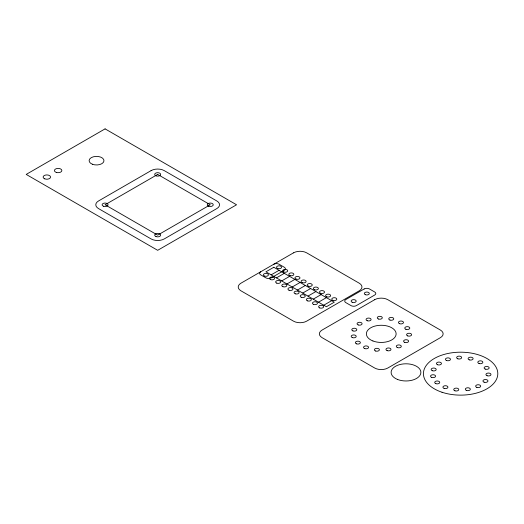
<?xml version="1.0" encoding="UTF-8"?>
<svg xmlns="http://www.w3.org/2000/svg" width="524" height="524" viewBox="0 0 524 524"><rect width="100%" height="100%" fill="white"/><g stroke="black" fill="none" stroke-linecap="round" stroke-linejoin="round"><path stroke-width="0.79" d="M271.17 274.858L279.056 270.305M276.43 277.89L284.316 273.338M281.689 280.93L289.576 276.377M286.949 283.969L294.835 279.41M292.209 287.001L300.095 282.449M297.462 290.041L305.354 285.482M302.721 293.073L310.614 288.521M307.981 296.112L315.874 291.554M313.241 299.145L321.127 294.593M318.5 302.184L326.387 297.625M323.76 305.217L331.646 300.665M273.797 264.234A3.72 2.148 0 0 1 279.056 264.234L284.316 267.266A3.72 2.148 0 0 1 284.316 270.305L271.196 277.877A3.72 2.148 0 0 1 265.937 277.877L260.677 274.845A3.72 2.148 0 0 1 260.677 271.805M105.082 128.871L26.2 174.413L157.672 250.315L236.553 204.773L105.082 128.871M151.095 170.621L98.512 200.98A9.294 5.364 0 0 0 98.512 208.572L151.095 238.931A9.294 5.364 0 0 0 164.248 238.931L216.831 208.572A9.294 5.364 0 0 0 216.831 200.98L164.248 170.621A9.294 5.364 0 0 0 151.095 170.621M157.672 174.413L105.082 204.773L157.672 235.138L210.262 204.773L157.672 174.413M293.519 252.843L240.929 283.209A9.294 5.364 0 0 0 240.929 290.8L293.519 321.16A9.294 5.364 0 0 0 306.664 321.16L359.254 290.8A9.294 5.364 0 0 0 359.254 283.209L306.664 252.843A9.294 5.364 0 0 0 293.519 252.843M273.797 267.266L265.91 271.818L326.387 306.737L334.279 302.184L273.797 267.266M364.18 288.953L345.801 299.564A3.72 2.148 0 0 0 345.801 302.597L351.06 305.636A3.72 2.148 0 0 0 356.32 305.636L374.699 295.025A3.72 2.148 0 0 0 374.699 291.986L369.44 288.953A3.72 2.148 0 0 0 364.18 288.953M374.68 299.702L322.09 330.061A9.294 5.364 0 0 0 322.09 337.653L374.68 368.012A9.294 5.364 0 0 0 387.826 368.012L440.415 337.653A9.294 5.364 0 0 0 440.415 330.061L387.826 299.702A9.294 5.364 0 0 0 374.68 299.702M442.02 392.253A37.184 21.471 0 0 0 497.8 373.658A37.184 21.471 0 0 0 442.02 355.069A37.184 21.471 0 0 0 442.02 392.253M479.08 363.532A2.509 1.448 0 0 0 482.846 362.274A2.509 1.448 0 0 0 479.08 361.016A2.509 1.448 0 0 0 479.08 363.532M469.334 359.877A2.509 1.448 0 0 0 473.12 358.639A2.509 1.448 0 0 0 469.373 357.368A2.509 1.448 0 0 0 469.334 359.877M457.858 358.822A2.509 1.448 0 0 0 461.664 357.61A2.509 1.448 0 0 0 457.943 356.313A2.509 1.448 0 0 0 457.858 358.822M446.638 360.545A2.509 1.448 0 0 0 450.463 359.353A2.509 1.448 0 0 0 446.762 358.036A2.509 1.448 0 0 0 446.638 360.545M437.606 364.756A2.509 1.448 0 0 0 441.45 363.584A2.509 1.448 0 0 0 437.769 362.248A2.509 1.448 0 0 0 437.606 364.756M432.32 370.71A2.509 1.448 0 0 0 436.184 369.564A2.509 1.448 0 0 0 432.523 368.202A2.509 1.448 0 0 0 432.32 370.71M431.691 377.391A2.509 1.448 0 0 0 435.575 376.265A2.509 1.448 0 0 0 431.94 374.883A2.509 1.448 0 0 0 431.691 377.391M435.83 383.634A2.509 1.448 0 0 0 439.728 382.527A2.509 1.448 0 0 0 436.119 381.131A2.509 1.448 0 0 0 435.83 383.634M444.162 388.415A2.509 1.448 0 0 0 447.935 387.171A2.509 1.448 0 0 0 444.182 385.906A2.509 1.448 0 0 0 444.162 388.415M454.963 390.806A2.509 1.448 0 0 0 458.762 389.587A2.509 1.448 0 0 0 455.029 388.297A2.509 1.448 0 0 0 454.963 390.806M466.524 390.452A2.509 1.448 0 0 0 470.342 389.247A2.509 1.448 0 0 0 466.629 387.943A2.509 1.448 0 0 0 466.524 390.452M476.84 387.406A2.509 1.448 0 0 0 480.672 386.221A2.509 1.448 0 0 0 476.984 384.898A2.509 1.448 0 0 0 476.84 387.406M484.117 382.192A2.509 1.448 0 0 0 487.968 381.033A2.509 1.448 0 0 0 484.3 379.684A2.509 1.448 0 0 0 484.117 382.192M487.097 375.721A2.509 1.448 0 0 0 490.975 374.581A2.509 1.448 0 0 0 487.327 373.212A2.509 1.448 0 0 0 487.097 375.721M485.263 369.099A2.509 1.448 0 0 0 489.154 367.979A2.509 1.448 0 0 0 485.532 366.59A2.509 1.448 0 0 0 485.263 369.099M397.664 379.5A14.875 8.587 0 0 0 420.838 372.996A14.875 8.587 0 0 0 399.504 364.658A14.875 8.587 0 0 0 397.664 379.5M405.904 329.295A2.509 1.448 0 0 0 409.794 328.175A2.509 1.448 0 0 0 406.172 326.793A2.509 1.448 0 0 0 405.904 329.295M407.738 335.917A2.509 1.448 0 0 0 411.609 334.777A2.509 1.448 0 0 0 407.96 333.408A2.509 1.448 0 0 0 407.738 335.917M404.757 342.388A2.509 1.448 0 0 0 408.609 341.229A2.509 1.448 0 0 0 404.941 339.886A2.509 1.448 0 0 0 404.757 342.388M397.474 347.602A2.509 1.448 0 0 0 401.312 346.416A2.509 1.448 0 0 0 397.624 345.093A2.509 1.448 0 0 0 397.474 347.602M387.164 350.648A2.509 1.448 0 0 0 390.983 349.442A2.509 1.448 0 0 0 387.269 348.139A2.509 1.448 0 0 0 387.164 350.648M375.603 351.008A2.509 1.448 0 0 0 379.396 349.783A2.509 1.448 0 0 0 375.662 348.499A2.509 1.448 0 0 0 375.603 351.008M364.796 348.611A2.509 1.448 0 0 0 368.575 347.366A2.509 1.448 0 0 0 364.815 346.102A2.509 1.448 0 0 0 364.796 348.611M356.464 343.829A2.509 1.448 0 0 0 360.368 342.722A2.509 1.448 0 0 0 356.752 341.327A2.509 1.448 0 0 0 356.464 343.829M352.331 337.587A2.509 1.448 0 0 0 356.209 336.46A2.509 1.448 0 0 0 352.58 335.085A2.509 1.448 0 0 0 352.331 337.587M352.953 330.913A2.509 1.448 0 0 0 356.818 329.76A2.509 1.448 0 0 0 353.163 328.404A2.509 1.448 0 0 0 352.953 330.913M358.239 324.952A2.509 1.448 0 0 0 362.084 323.78A2.509 1.448 0 0 0 358.409 322.443A2.509 1.448 0 0 0 358.239 324.952M367.272 320.747A2.509 1.448 0 0 0 371.097 319.555A2.509 1.448 0 0 0 367.396 318.238A2.509 1.448 0 0 0 367.272 320.747M378.498 319.018A2.509 1.448 0 0 0 382.304 317.806A2.509 1.448 0 0 0 378.577 316.509A2.509 1.448 0 0 0 378.498 319.018M389.974 320.072A2.509 1.448 0 0 0 393.753 318.841A2.509 1.448 0 0 0 390.013 317.564A2.509 1.448 0 0 0 389.974 320.072M399.563 323.675A2.509 1.448 0 0 0 403.473 322.574A2.509 1.448 0 0 0 399.877 321.166A2.509 1.448 0 0 0 399.563 323.675M44.756 178.848A3.72 2.148 0 0 0 50.553 177.223A3.72 2.148 0 0 0 45.215 175.14A3.72 2.148 0 0 0 44.756 178.848M56.291 172.403A3.72 2.148 0 0 0 61.865 170.542A3.72 2.148 0 0 0 56.291 168.682A3.72 2.148 0 0 0 56.291 172.403M92.368 164.228A7.434 4.297 0 0 0 103.955 160.979A7.434 4.297 0 0 0 93.285 156.814A7.434 4.297 0 0 0 92.368 164.228M208.591 206.201A2.974 1.716 0 0 0 213.229 204.897A2.974 1.716 0 0 0 208.958 203.233A2.974 1.716 0 0 0 208.591 206.201M156.001 236.56A2.974 1.716 0 0 0 160.639 235.256A2.974 1.716 0 0 0 156.375 233.593A2.974 1.716 0 0 0 156.001 236.56M103.595 206.26A2.974 1.716 0 0 0 108.055 204.773A2.974 1.716 0 0 0 103.595 203.286A2.974 1.716 0 0 0 103.595 206.26M156.001 175.835A2.974 1.716 0 0 0 160.639 174.538A2.974 1.716 0 0 0 156.375 172.868A2.974 1.716 0 0 0 156.001 175.835M277.805 268.524A2.509 1.448 0 0 0 281.571 267.266A2.509 1.448 0 0 0 277.805 266.009A2.509 1.448 0 0 0 277.805 268.524M283.785 272.008A2.509 1.448 0 0 0 287.696 270.915A2.509 1.448 0 0 0 284.093 269.506A2.509 1.448 0 0 0 283.785 272.008M290.073 275.604A2.509 1.448 0 0 0 293.84 274.353A2.509 1.448 0 0 0 290.073 273.096A2.509 1.448 0 0 0 290.073 275.604M296.053 279.089A2.509 1.448 0 0 0 299.964 277.995A2.509 1.448 0 0 0 296.368 276.587A2.509 1.448 0 0 0 296.053 279.089M302.191 282.632A2.509 1.448 0 0 0 306.101 281.539A2.509 1.448 0 0 0 302.499 280.13A2.509 1.448 0 0 0 302.191 282.632M308.322 286.176A2.509 1.448 0 0 0 312.232 285.076A2.509 1.448 0 0 0 308.636 283.674A2.509 1.448 0 0 0 308.322 286.176M314.459 289.72A2.509 1.448 0 0 0 318.369 288.619A2.509 1.448 0 0 0 314.767 287.211A2.509 1.448 0 0 0 314.459 289.72M320.747 293.316A2.509 1.448 0 0 0 324.513 292.058A2.509 1.448 0 0 0 320.747 290.807A2.509 1.448 0 0 0 320.747 293.316M326.727 296.8A2.509 1.448 0 0 0 330.637 295.706A2.509 1.448 0 0 0 327.035 294.298A2.509 1.448 0 0 0 326.727 296.8M332.871 300.344A2.509 1.448 0 0 0 336.781 299.25A2.509 1.448 0 0 0 333.179 297.842A2.509 1.448 0 0 0 332.871 300.344M264.659 276.115A2.509 1.448 0 0 0 268.419 274.858A2.509 1.448 0 0 0 264.659 273.6A2.509 1.448 0 0 0 264.659 276.115M270.639 279.6A2.509 1.448 0 0 0 274.55 278.499A2.509 1.448 0 0 0 270.947 277.098A2.509 1.448 0 0 0 270.639 279.6M276.77 283.143A2.509 1.448 0 0 0 280.687 282.043A2.509 1.448 0 0 0 277.085 280.635A2.509 1.448 0 0 0 276.77 283.143M282.908 286.68A2.509 1.448 0 0 0 286.818 285.587A2.509 1.448 0 0 0 283.215 284.178A2.509 1.448 0 0 0 282.908 286.68M289.045 290.224A2.509 1.448 0 0 0 292.955 289.13A2.509 1.448 0 0 0 289.353 287.722A2.509 1.448 0 0 0 289.045 290.224M295.326 293.82A2.509 1.448 0 0 0 299.093 292.569A2.509 1.448 0 0 0 295.326 291.311A2.509 1.448 0 0 0 295.326 293.82M301.313 297.305A2.509 1.448 0 0 0 305.223 296.211A2.509 1.448 0 0 0 301.621 294.802A2.509 1.448 0 0 0 301.313 297.305M307.444 300.848A2.509 1.448 0 0 0 311.354 299.754A2.509 1.448 0 0 0 307.758 298.346A2.509 1.448 0 0 0 307.444 300.848M313.581 304.392A2.509 1.448 0 0 0 317.492 303.291A2.509 1.448 0 0 0 313.889 301.889A2.509 1.448 0 0 0 313.581 304.392M319.725 307.935A2.509 1.448 0 0 0 323.636 306.841A2.509 1.448 0 0 0 320.033 305.433A2.509 1.448 0 0 0 319.725 307.935M352.259 302.296A2.509 1.448 0 0 0 356.169 301.202A2.509 1.448 0 0 0 352.567 299.793A2.509 1.448 0 0 0 352.259 302.296M365.405 294.704A2.509 1.448 0 0 0 369.315 293.61A2.509 1.448 0 0 0 365.713 292.202A2.509 1.448 0 0 0 365.405 294.704M372.918 340.967A14.875 8.587 0 0 0 396.085 334.469A14.875 8.587 0 0 0 374.752 326.131A14.875 8.587 0 0 0 372.918 340.967"/></g></svg>
